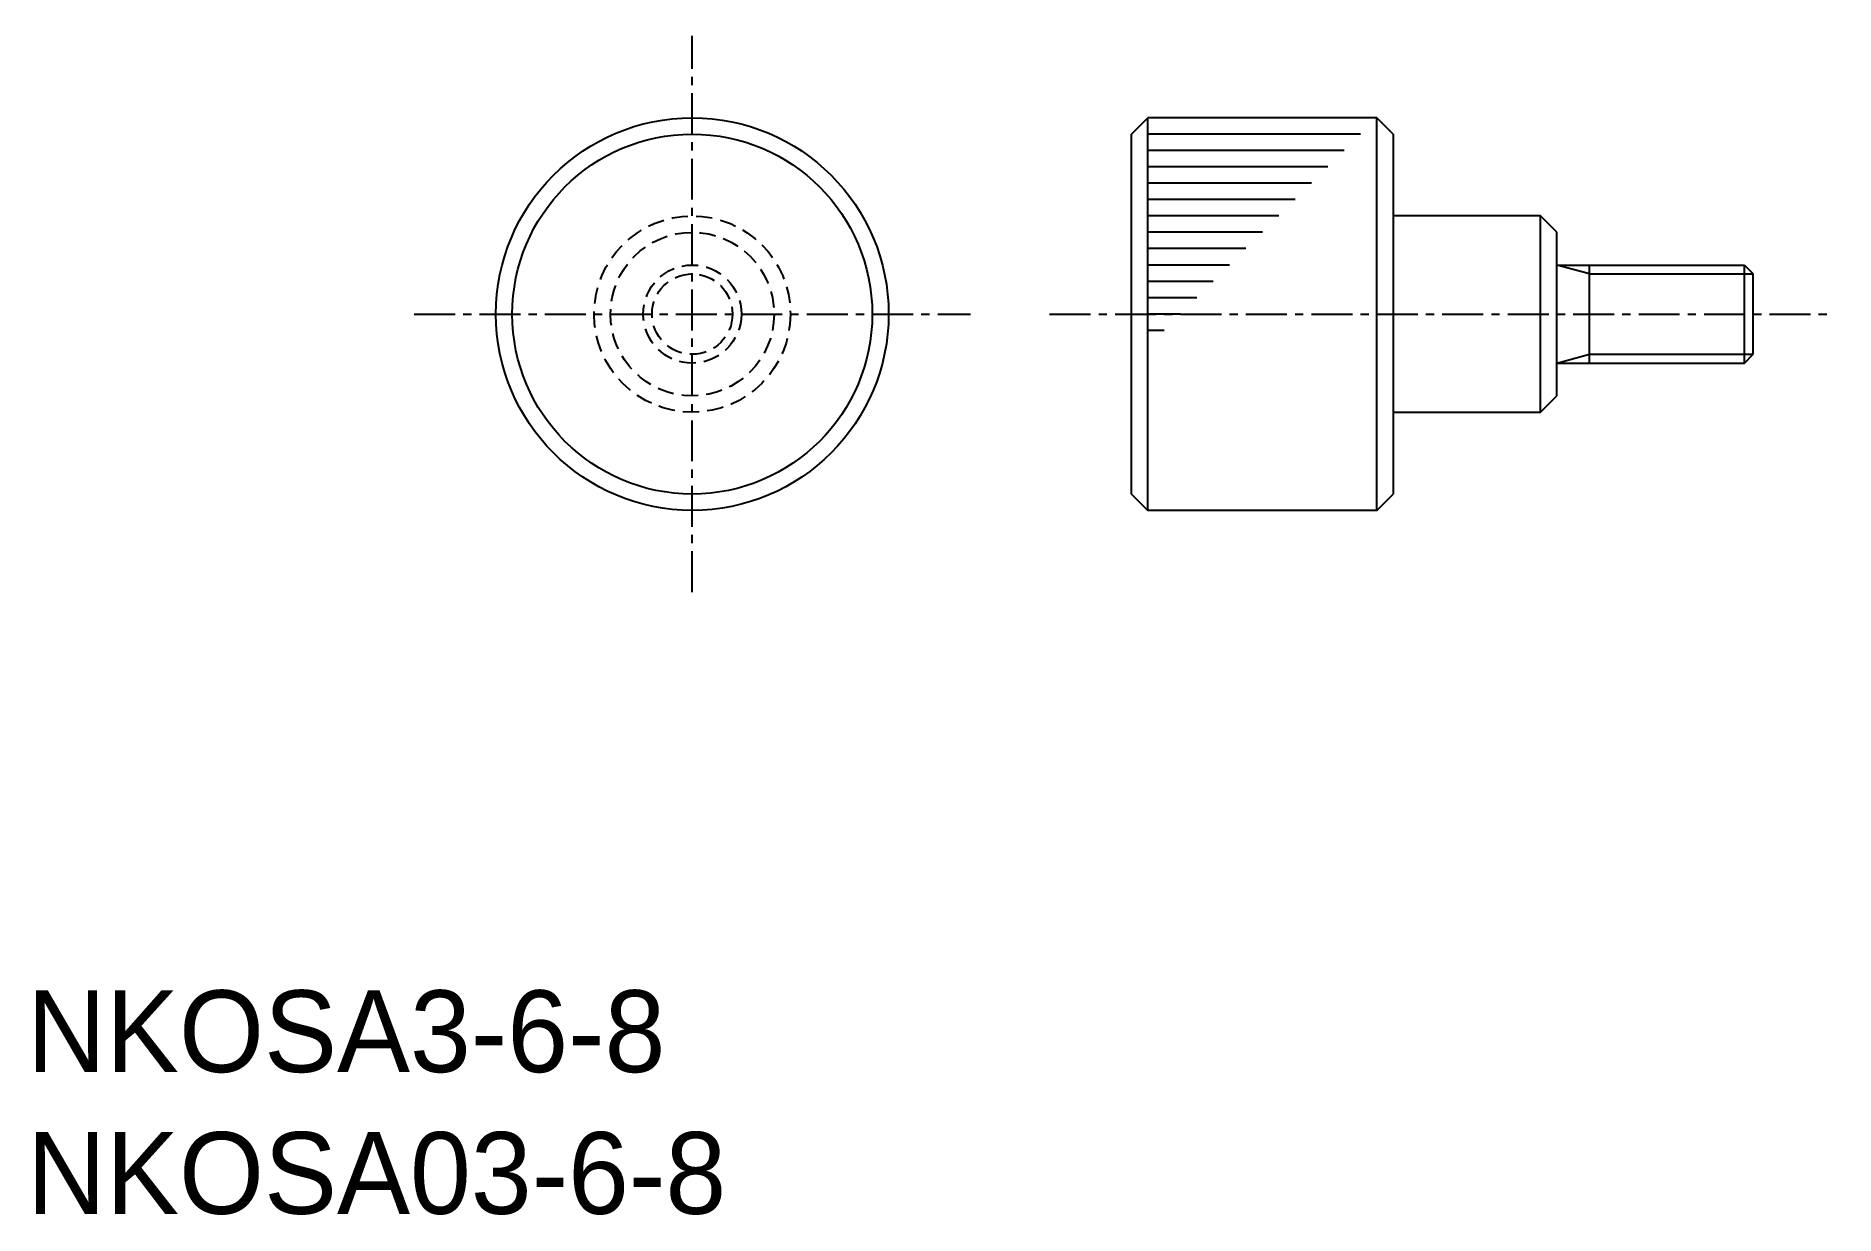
# Model space of a CAD drawing. Extents: x 0.3 to 55.2, y 0 to 36.
import ezdxf

# ---------------------------------------------------------------- set-up
doc = ezdxf.new("R2010")
doc.units = 0
doc.linetypes.add('CENTER', pattern=[2, 1.25, -0.25, 0.25, -0.25])
doc.linetypes.add('DASHED', pattern=[0.75, 0.5, -0.25])
doc.layers.get('0').update_dxf_attribs({"linetype": 'CONTINUOUS'})
doc.layers.add('CENTER', color=1, linetype='CENTER')

msp = doc.modelspace()

# ---------------------------------------------------------------- linework, layer by layer
at = {"color": 7, "linetype": 'CONTINUOUS'}
for p, q in [((33.75, 33), (34.25, 33.5)), ((33.75, 22), (33.75, 33)), ((41.25, 33.5), (34.25, 33.5)), ((34.25, 21.5), (34.25, 33.5)), ((40.75, 33), (34.25, 33)), ((41.25, 21.5), (41.25, 33.5)), ((41.75, 33), (41.25, 33.5)), ((41.75, 33), (41.75, 22)), ((40.25, 32.5), (34.25, 32.5)), ((39.75, 32), (34.25, 32)), ((39.25, 31.5), (34.25, 31.5)), ((38.75, 31), (34.25, 31)), ((38.25, 30.5), (34.25, 30.5)), ((46.25, 30.5), (41.75, 30.5)), ((46.25, 24.5), (46.25, 30.5)), ((46.75, 30), (46.25, 30.5)), ((37.75, 30), (34.25, 30)), ((46.75, 25), (46.75, 30)), ((37.25, 29.5), (34.25, 29.5)), ((36.75, 29), (34.25, 29)), ((46.75, 29), (52.479, 29)), ((47.75, 26), (47.75, 29)), ((52.479, 26), (52.479, 29)), ((52.479, 29), (52.75, 28.729)), ((52.75, 26.271), (52.75, 28.729)), ((36.25, 28.5), (34.25, 28.5)), ((35.75, 28), (34.25, 28)), ((35.25, 27.5), (34.25, 27.5)), ((52.75, 27.5), (52.75, 27.5)), ((34.75, 27), (34.25, 27)), ((52.75, 26.875), (52.75, 26.875)), ((46.75, 26), (52.479, 26)), ((52.479, 26), (52.75, 26.271)), ((46.25, 24.5), (46.75, 25)), ((41.75, 24.5), (46.25, 24.5)), ((33.75, 22), (34.25, 21.5)), ((41.25, 21.5), (41.75, 22)), ((41.25, 21.5), (34.25, 21.5))]:
    msp.add_line(p, q, dxfattribs=at)
at = {"color": 3, "linetype": 'CONTINUOUS'}
for p, q in [((47.75, 28.729), (46.75, 29)), ((47.75, 28.729), (52.75, 28.729)), ((46.75, 26), (47.75, 26.271)), ((47.75, 26.271), (52.75, 26.271))]:
    msp.add_line(p, q, dxfattribs=at)
at = {"color": 7, "linetype": 'CONTINUOUS'}
for radius in [6, 5.5]:
    msp.add_circle((20.329, 27.5), radius, dxfattribs=at)
at = {"color": 3, "linetype": 'DASHED'}
for radius in [3, 2.5, 1.5, 1.229]:
    msp.add_circle((20.329, 27.5), radius, dxfattribs=at)
at = {"layer": 'CENTER', "color": 1, "linetype": 'CENTER'}
for p, q in [((20.329, 19), (20.329, 36)), ((11.829, 27.5), (28.829, 27.5)), ((31.25, 27.5), (55.25, 27.5))]:
    msp.add_line(p, q, dxfattribs=at)

# ---------------------------------------------------------------- texts
at = {"color": 7, "linetype": 'CONTINUOUS'}
for s, p in [('NKOSA3-6-8', (0, 4.332)), ('NKOSA03-6-8', (0, 0))]:
    msp.add_text(s, height=2.5, dxfattribs=at).set_placement(p)

doc.saveas('drawing.dxf')
